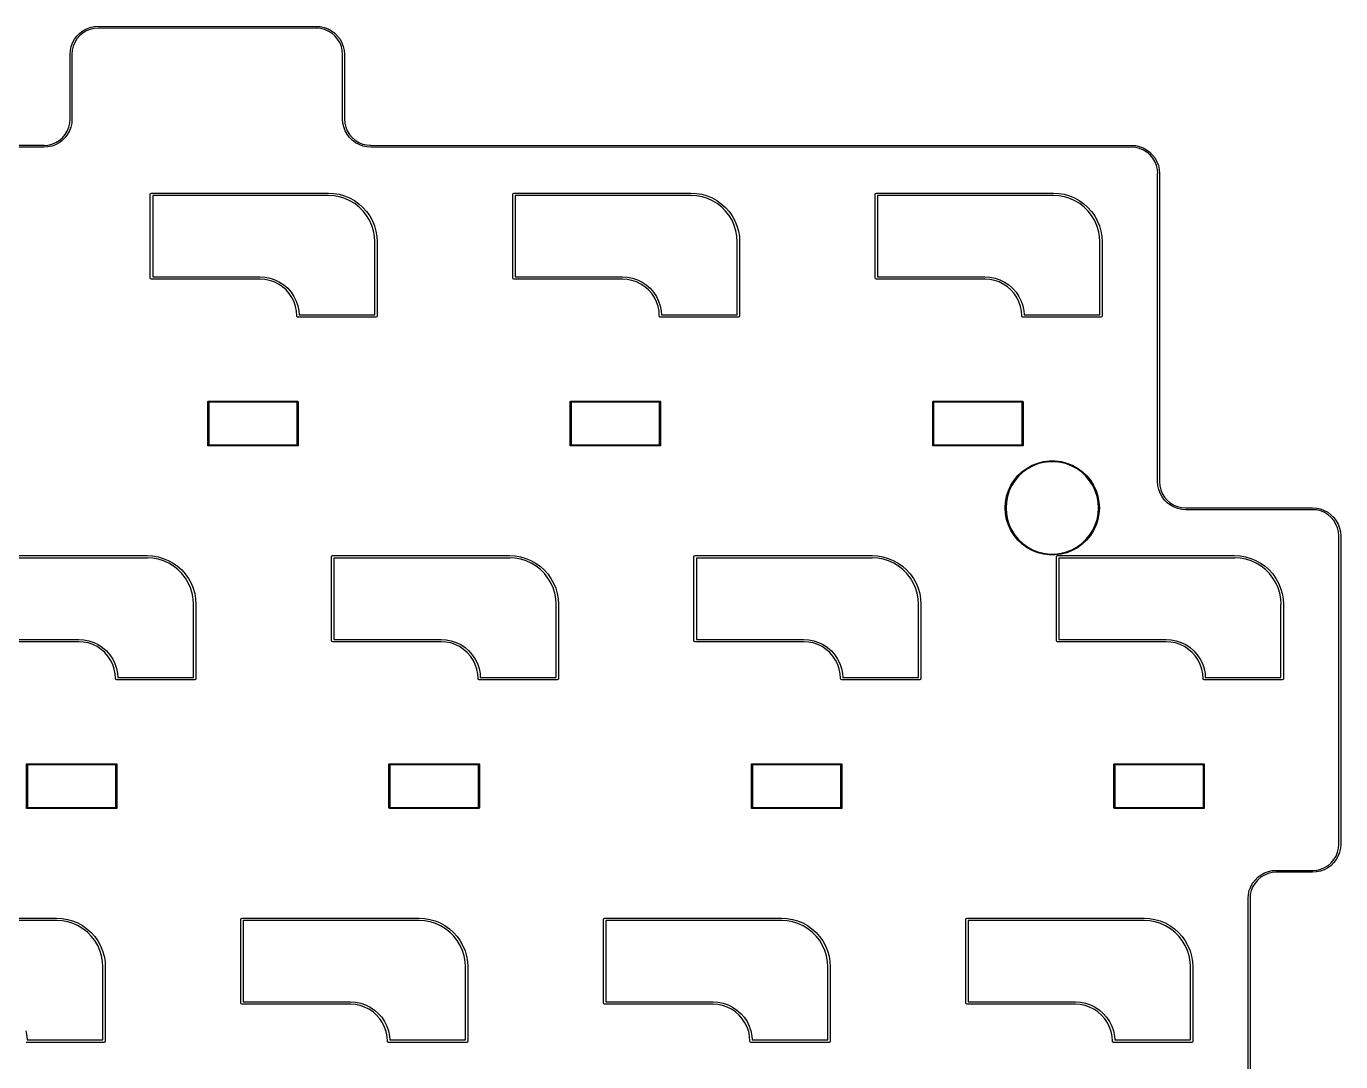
# Model space of a CAD drawing. Extents: x 19 to 403, y -177 to -75.
# Drawn here: x 334.2 to 403.3, y -129.9 to -75.5 of the extents above; entities that cross this region are included whole.
import ezdxf

# ---------------------------------------------------------------- set-up
doc = ezdxf.new("R2010")
doc.units = 0
doc.layers.add('BLACK', color=7, linetype='CONTINUOUS')

msp = doc.modelspace()

# ---------------------------------------------------------------- linework, layer by layer
at = {"layer": 'BLACK', "linetype": 'CONTINUOUS'}
for p, q in [((336.731, -76.1318), (336.858, -75.9629)), ((336.997, -75.9533), (336.856, -76.1184)), ((336.858, -75.9629), (337.007, -75.8137)), ((337.162, -75.8124), (336.997, -75.9533)), ((337.007, -75.8137), (337.176, -75.6873)), ((337.347, -75.699), (337.162, -75.8124)), ((337.176, -75.6873), (337.361, -75.5862)), ((337.548, -75.616), (337.347, -75.699)), ((337.361, -75.5862), (337.559, -75.5124)), ((337.759, -75.5653), (337.548, -75.616)), ((337.559, -75.5124), (337.765, -75.4676)), ((337.967, -75.549), (337.759, -75.5653)), ((337.765, -75.4676), (337.975, -75.4525)), ((337.975, -75.5526), (337.967, -75.549)), ((337.975, -75.4525), (337.975, -75.4526)), ((337.975, -75.4526), (337.975, -75.4526)), ((337.975, -75.4526), (337.975, -75.4526)), ((337.975, -75.4526), (349.44, -75.4561)), ((349.44, -75.5561), (337.975, -75.5526)), ((349.44, -75.4561), (349.44, -75.4561)), ((349.44, -75.4561), (349.65, -75.4712)), ((349.448, -75.5525), (349.44, -75.5561)), ((349.44, -75.5561), (349.44, -75.5561)), ((349.44, -75.5561), (349.44, -75.5561)), ((349.656, -75.5689), (349.448, -75.5525)), ((349.65, -75.4712), (349.856, -75.516)), ((349.867, -75.6195), (349.656, -75.5689)), ((349.856, -75.516), (350.054, -75.5898)), ((350.068, -75.7026), (349.867, -75.6195)), ((350.054, -75.5898), (350.239, -75.6909)), ((350.253, -75.816), (350.068, -75.7026)), ((350.239, -75.6909), (350.408, -75.8173)), ((350.418, -75.9569), (350.253, -75.816)), ((350.408, -75.8173), (350.557, -75.9665)), ((350.559, -76.122), (350.418, -75.9569)), ((350.557, -75.9665), (350.684, -76.1354)), ((336.512, -76.7209), (336.557, -76.5147)), ((336.557, -76.5147), (336.63, -76.317)), ((336.66, -76.5039), (336.609, -76.715)), ((336.63, -76.317), (336.731, -76.1318)), ((336.743, -76.3034), (336.66, -76.5039)), ((336.856, -76.1184), (336.743, -76.3034)), ((350.672, -76.307), (350.559, -76.122)), ((350.755, -76.5075), (350.672, -76.307)), ((350.684, -76.1354), (350.785, -76.3206)), ((350.806, -76.7185), (350.755, -76.5075)), ((350.785, -76.3206), (350.859, -76.5182)), ((350.859, -76.5182), (350.903, -76.7244)), ((336.497, -76.9313), (336.512, -76.7209)), ((336.497, -80.3308), (336.497, -76.9313)), ((336.497, -76.9313), (336.497, -76.9313)), ((336.497, -76.9313), (336.497, -76.9313)), ((336.609, -76.715), (336.593, -76.9227)), ((336.593, -76.9227), (336.597, -76.9313)), ((336.597, -76.9313), (336.597, -80.3308)), ((350.822, -76.9262), (350.806, -76.7185)), ((350.817, -80.327), (350.819, -76.9348)), ((350.819, -76.9348), (350.822, -76.9262)), ((350.903, -76.7244), (350.919, -76.9348)), ((350.919, -76.9349), (350.917, -80.3172)), ((350.919, -76.9348), (350.919, -76.9348)), ((350.919, -76.9348), (350.919, -76.9348)), ((350.919, -76.9348), (350.919, -76.9349)), ((336.351, -80.9574), (336.434, -80.7573)), ((336.434, -80.7573), (336.485, -80.5467)), ((336.538, -80.7466), (336.464, -80.9439)), ((336.485, -80.5467), (336.501, -80.3394)), ((336.501, -80.3394), (336.497, -80.3308)), ((336.582, -80.5409), (336.538, -80.7466)), ((336.597, -80.3308), (336.582, -80.5409)), ((336.597, -80.3308), (336.597, -80.3308)), ((336.597, -80.3308), (336.597, -80.3308)), ((350.821, -80.3362), (350.817, -80.327)), ((350.835, -80.5348), (350.821, -80.3362)), ((350.88, -80.7409), (350.835, -80.5348)), ((350.954, -80.9386), (350.88, -80.7409)), ((350.92, -80.3243), (350.916, -80.333)), ((350.916, -80.333), (350.933, -80.5407)), ((350.917, -80.3172), (350.92, -80.3243)), ((350.933, -80.5407), (350.983, -80.7517)), ((350.983, -80.7517), (351.067, -80.9522)), ((335.748, -81.5606), (335.933, -81.4474)), ((336.088, -81.4463), (335.92, -81.5725)), ((335.933, -81.4474), (336.098, -81.3068)), ((336.237, -81.2973), (336.088, -81.4463)), ((336.098, -81.3068), (336.238, -81.1421)), ((336.363, -81.1288), (336.237, -81.2973)), ((336.238, -81.1421), (336.351, -80.9574)), ((336.464, -80.9439), (336.363, -81.1288)), ((351.055, -81.1238), (350.954, -80.9386)), ((351.181, -81.2927), (351.055, -81.1238)), ((351.067, -80.9522), (351.18, -81.1372)), ((351.18, -81.1372), (351.321, -81.3022)), ((351.33, -81.4418), (351.181, -81.2927)), ((351.321, -81.3022), (351.486, -81.4432)), ((351.499, -81.5683), (351.33, -81.4418)), ((351.486, -81.4432), (351.671, -81.5566)), ((335.122, -81.8069), (211.139, -81.8087)), ((211.143, -81.7087), (335.122, -81.7069)), ((335.122, -81.7069), (335.122, -81.7069)), ((335.122, -81.7069), (335.13, -81.7104)), ((335.332, -81.7918), (335.122, -81.8068)), ((335.122, -81.8068), (335.122, -81.8069)), ((335.122, -81.8069), (335.122, -81.8069)), ((335.122, -81.8069), (335.122, -81.8069)), ((335.13, -81.7104), (335.338, -81.6941)), ((335.537, -81.747), (335.332, -81.7918)), ((335.338, -81.6941), (335.548, -81.6435)), ((335.735, -81.6734), (335.537, -81.747)), ((335.548, -81.6435), (335.748, -81.5606)), ((335.92, -81.5725), (335.735, -81.6734)), ((351.685, -81.6694), (351.499, -81.5683)), ((351.671, -81.5566), (351.871, -81.6396)), ((351.882, -81.7431), (351.685, -81.6694)), ((351.871, -81.6396), (352.082, -81.6903)), ((352.088, -81.788), (351.882, -81.7431)), ((352.082, -81.6903), (352.29, -81.7067)), ((352.299, -81.8031), (352.088, -81.788)), ((352.29, -81.7067), (352.299, -81.7031)), ((352.299, -81.7031), (392.276, -81.7096)), ((392.276, -81.8096), (352.299, -81.8031)), ((392.276, -81.7096), (392.486, -81.7246)), ((392.284, -81.806), (392.276, -81.8096)), ((392.276, -81.8096), (392.276, -81.8096)), ((392.492, -81.8224), (392.284, -81.806)), ((392.486, -81.7246), (392.692, -81.7695)), ((392.703, -81.873), (392.492, -81.8224)), ((392.692, -81.7695), (392.89, -81.8432)), ((392.904, -81.9561), (392.703, -81.873)), ((392.89, -81.8432), (393.075, -81.9444)), ((393.089, -82.0695), (392.904, -81.9561)), ((393.075, -81.9444), (393.244, -82.0708)), ((393.254, -82.2104), (393.089, -82.0695)), ((393.244, -82.0708), (393.393, -82.22)), ((393.395, -82.3754), (393.254, -82.2104)), ((393.393, -82.22), (393.52, -82.3889)), ((393.508, -82.5605), (393.395, -82.3754)), ((393.591, -82.761), (393.508, -82.5605)), ((393.52, -82.3889), (393.621, -82.574)), ((393.642, -82.972), (393.591, -82.761)), ((393.621, -82.574), (393.694, -82.7717)), ((393.694, -82.7717), (393.739, -82.9779)), ((393.658, -83.1797), (393.642, -82.972)), ((393.65, -99.3763), (393.654, -83.1883)), ((393.654, -83.1883), (393.658, -83.1797)), ((393.739, -82.9779), (393.754, -83.1883)), ((393.754, -83.1883), (393.75, -99.3764)), ((393.754, -83.1883), (393.754, -83.1883)), ((393.754, -83.1883), (393.754, -83.1883)), ((393.754, -83.1883), (393.754, -83.1883)), ((340.712, -84.2812), (340.73, -84.2363)), ((340.73, -84.2363), (340.775, -84.2177)), ((340.775, -84.2177), (350.075, -84.2177)), ((350.075, -84.2177), (350.362, -84.2339)), ((350.362, -84.2339), (350.645, -84.282)), ((359.761, -84.2812), (359.78, -84.2363)), ((359.78, -84.2363), (359.825, -84.2177)), ((359.825, -84.2177), (369.125, -84.2177)), ((369.125, -84.2177), (369.412, -84.2339)), ((369.412, -84.2339), (369.695, -84.282)), ((378.811, -84.2812), (378.83, -84.2363)), ((378.83, -84.2363), (378.875, -84.2177)), ((378.875, -84.2177), (388.175, -84.2177)), ((388.175, -84.2177), (388.462, -84.2339)), ((388.462, -84.2339), (388.745, -84.282)), ((340.712, -88.6812), (340.712, -84.2812)), ((350.075, -84.3447), (340.839, -84.3447)), ((340.839, -84.3447), (340.839, -88.6178)), ((350.084, -84.3409), (350.075, -84.3447)), ((350.369, -84.3581), (350.084, -84.3409)), ((350.659, -84.4112), (350.369, -84.3581)), ((350.645, -84.282), (350.922, -84.3616)), ((350.941, -84.4989), (350.659, -84.4112)), ((350.922, -84.3616), (351.187, -84.4716)), ((351.209, -84.6199), (350.941, -84.4989)), ((351.187, -84.4716), (351.439, -84.6107)), ((351.462, -84.7724), (351.209, -84.6199)), ((351.439, -84.6107), (351.673, -84.777)), ((351.694, -84.9542), (351.462, -84.7724)), ((351.673, -84.777), (351.888, -84.9686)), ((351.902, -85.1626), (351.694, -84.9542)), ((359.761, -88.6812), (359.761, -84.2812)), ((369.125, -84.3447), (359.888, -84.3447)), ((359.888, -84.3447), (359.888, -88.6178)), ((369.134, -84.3409), (369.125, -84.3447)), ((369.419, -84.3581), (369.134, -84.3409)), ((369.709, -84.4112), (369.419, -84.3581)), ((369.695, -84.282), (369.972, -84.3616)), ((369.991, -84.4989), (369.709, -84.4112)), ((369.972, -84.3616), (370.237, -84.4716)), ((370.259, -84.6199), (369.991, -84.4989)), ((370.237, -84.4716), (370.489, -84.6107)), ((370.512, -84.7724), (370.259, -84.6199)), ((370.489, -84.6107), (370.723, -84.777)), ((370.744, -84.9542), (370.512, -84.7724)), ((370.723, -84.777), (370.938, -84.9686)), ((370.952, -85.1626), (370.744, -84.9542)), ((378.811, -88.6812), (378.811, -84.2812)), ((388.175, -84.3447), (378.938, -84.3447)), ((378.938, -84.3447), (378.938, -88.6178)), ((388.184, -84.3409), (388.175, -84.3447)), ((388.469, -84.3581), (388.184, -84.3409)), ((388.759, -84.4112), (388.469, -84.3581)), ((388.745, -84.282), (389.022, -84.3616)), ((389.041, -84.4989), (388.759, -84.4112)), ((389.022, -84.3616), (389.287, -84.4716)), ((389.309, -84.6199), (389.041, -84.4989)), ((389.287, -84.4716), (389.539, -84.6107)), ((389.562, -84.7724), (389.309, -84.6199)), ((389.539, -84.6107), (389.773, -84.777)), ((389.794, -84.9542), (389.562, -84.7724)), ((389.773, -84.777), (389.988, -84.9686)), ((390.002, -85.1626), (389.794, -84.9542)), ((351.888, -84.9686), (352.079, -85.1829)), ((352.084, -85.3946), (351.902, -85.1626)), ((352.079, -85.1829), (352.246, -85.4174)), ((352.236, -85.6469), (352.084, -85.3946)), ((352.357, -85.9157), (352.236, -85.6469)), ((352.246, -85.4174), (352.385, -85.669)), ((370.938, -84.9686), (371.129, -85.1829)), ((371.134, -85.3946), (370.952, -85.1626)), ((371.129, -85.1829), (371.296, -85.4174)), ((371.286, -85.6469), (371.134, -85.3946)), ((371.407, -85.9157), (371.286, -85.6469)), ((371.296, -85.4174), (371.435, -85.669)), ((389.988, -84.9686), (390.179, -85.1829)), ((390.184, -85.3946), (390.002, -85.1626)), ((390.179, -85.1829), (390.346, -85.4174)), ((390.336, -85.6469), (390.184, -85.3946)), ((390.457, -85.9157), (390.336, -85.6469)), ((390.346, -85.4174), (390.485, -85.669)), ((352.445, -86.1971), (352.357, -85.9157)), ((352.385, -85.669), (352.495, -85.9346)), ((352.498, -86.487), (352.445, -86.1971)), ((352.495, -85.9346), (352.574, -86.2108)), ((352.574, -86.2108), (352.622, -86.4942)), ((371.495, -86.1971), (371.407, -85.9157)), ((371.435, -85.669), (371.545, -85.9346)), ((371.548, -86.487), (371.495, -86.1971)), ((371.545, -85.9346), (371.624, -86.2108)), ((371.624, -86.2108), (371.672, -86.4942)), ((390.545, -86.1971), (390.457, -85.9157)), ((390.485, -85.669), (390.595, -85.9346)), ((390.598, -86.487), (390.545, -86.1971)), ((390.595, -85.9346), (390.674, -86.2108)), ((390.674, -86.2108), (390.722, -86.4942)), ((352.515, -86.772), (352.498, -86.487)), ((352.512, -86.7811), (352.515, -86.772)), ((352.512, -86.7812), (352.512, -86.7811)), ((352.512, -90.6178), (352.512, -86.7812)), ((352.622, -86.4942), (352.638, -86.7811)), ((352.638, -86.7811), (352.638, -86.7812)), ((352.638, -86.7812), (352.638, -90.6812)), ((371.565, -86.772), (371.548, -86.487)), ((371.561, -86.7812), (371.562, -86.7811)), ((371.561, -90.6178), (371.561, -86.7812)), ((371.562, -86.7811), (371.565, -86.772)), ((371.672, -86.4942), (371.688, -86.7811)), ((371.688, -86.7811), (371.688, -86.7812)), ((371.688, -86.7812), (371.688, -90.6812)), ((390.615, -86.772), (390.598, -86.487)), ((390.611, -86.7812), (390.612, -86.7811)), ((390.611, -90.6178), (390.611, -86.7812)), ((390.612, -86.7811), (390.615, -86.772)), ((390.722, -86.4942), (390.738, -86.7811)), ((390.738, -86.7811), (390.738, -86.7812)), ((390.738, -86.7812), (390.738, -90.6812)), ((340.73, -88.7262), (340.712, -88.6812)), ((340.775, -88.7447), (340.73, -88.7262)), ((346.475, -88.7447), (340.775, -88.7447)), ((340.839, -88.6178), (346.475, -88.6178)), ((346.475, -88.6178), (346.744, -88.6354)), ((346.484, -88.7412), (346.475, -88.7447)), ((346.728, -88.7572), (346.484, -88.7412)), ((346.977, -88.8067), (346.728, -88.7572)), ((346.744, -88.6354), (347.009, -88.6881)), ((347.218, -88.8883), (346.977, -88.8067)), ((347.009, -88.6881), (347.265, -88.7748)), ((347.445, -89.0006), (347.218, -88.8883)), ((347.265, -88.7748), (347.507, -88.8942)), ((347.656, -89.1416), (347.445, -89.0006)), ((347.507, -88.8942), (347.731, -89.0442)), ((347.731, -89.0442), (347.934, -89.2221)), ((359.78, -88.7262), (359.761, -88.6812)), ((359.825, -88.7447), (359.78, -88.7262)), ((365.525, -88.7447), (359.825, -88.7447)), ((359.888, -88.6178), (365.525, -88.6178)), ((365.525, -88.6178), (365.794, -88.6354)), ((365.534, -88.7412), (365.525, -88.7447)), ((365.778, -88.7572), (365.534, -88.7412)), ((366.027, -88.8067), (365.778, -88.7572)), ((365.794, -88.6354), (366.059, -88.6881)), ((366.268, -88.8883), (366.027, -88.8067)), ((366.059, -88.6881), (366.315, -88.7748)), ((366.495, -89.0006), (366.268, -88.8883)), ((366.315, -88.7748), (366.557, -88.8942)), ((366.706, -89.1416), (366.495, -89.0006)), ((366.557, -88.8942), (366.781, -89.0442)), ((366.781, -89.0442), (366.984, -89.2221)), ((378.83, -88.7262), (378.811, -88.6812)), ((378.875, -88.7447), (378.83, -88.7262)), ((384.575, -88.7447), (378.875, -88.7447)), ((378.938, -88.6178), (384.575, -88.6178)), ((384.575, -88.6178), (384.844, -88.6354)), ((384.584, -88.7412), (384.575, -88.7447)), ((384.828, -88.7572), (384.584, -88.7412)), ((385.077, -88.8067), (384.828, -88.7572)), ((384.844, -88.6354), (385.109, -88.6881)), ((385.318, -88.8883), (385.077, -88.8067)), ((385.109, -88.6881), (385.365, -88.7748)), ((385.545, -89.0006), (385.318, -88.8883)), ((385.365, -88.7748), (385.607, -88.8942)), ((385.756, -89.1416), (385.545, -89.0006)), ((385.607, -88.8942), (385.831, -89.0442)), ((385.831, -89.0442), (386.034, -89.2221)), ((347.847, -89.309), (347.656, -89.1416)), ((348.015, -89.4999), (347.847, -89.309)), ((347.934, -89.2221), (348.112, -89.4251)), ((348.156, -89.7109), (348.015, -89.4999)), ((348.112, -89.4251), (348.262, -89.6495)), ((348.268, -89.9386), (348.156, -89.7109)), ((348.262, -89.6495), (348.381, -89.8916)), ((366.897, -89.309), (366.706, -89.1416)), ((367.065, -89.4999), (366.897, -89.309)), ((366.984, -89.2221), (367.162, -89.4251)), ((367.206, -89.7109), (367.065, -89.4999)), ((367.162, -89.4251), (367.312, -89.6495)), ((367.318, -89.9386), (367.206, -89.7109)), ((367.312, -89.6495), (367.431, -89.8916)), ((385.947, -89.309), (385.756, -89.1416)), ((386.115, -89.4999), (385.947, -89.309)), ((386.034, -89.2221), (386.212, -89.4251)), ((386.256, -89.7109), (386.115, -89.4999)), ((386.212, -89.4251), (386.362, -89.6495)), ((386.368, -89.9386), (386.256, -89.7109)), ((386.362, -89.6495), (386.481, -89.8916)), ((348.349, -90.179), (348.268, -89.9386)), ((348.399, -90.4279), (348.349, -90.179)), ((348.381, -89.8916), (348.468, -90.1472)), ((348.415, -90.6727), (348.399, -90.4279)), ((348.468, -90.1472), (348.521, -90.4119)), ((348.521, -90.4119), (348.534, -90.6178)), ((367.399, -90.179), (367.318, -89.9386)), ((367.449, -90.4279), (367.399, -90.179)), ((367.431, -89.8916), (367.518, -90.1472)), ((367.465, -90.6727), (367.449, -90.4279)), ((367.518, -90.1472), (367.571, -90.4119)), ((367.571, -90.4119), (367.584, -90.6178)), ((386.449, -90.179), (386.368, -89.9386)), ((386.499, -90.4279), (386.449, -90.179)), ((386.481, -89.8916), (386.568, -90.1472)), ((386.515, -90.6727), (386.499, -90.4279)), ((386.568, -90.1472), (386.621, -90.4119)), ((386.621, -90.4119), (386.634, -90.6178)), ((348.411, -90.6812), (348.415, -90.6727)), ((348.422, -90.7076), (348.411, -90.6812)), ((348.411, -90.6812), (348.411, -90.6812)), ((348.43, -90.7261), (348.422, -90.7076)), ((348.43, -90.7262), (348.43, -90.7261)), ((348.43, -90.7261), (348.43, -90.7261)), ((348.449, -90.7339), (348.43, -90.7262)), ((348.475, -90.7447), (348.449, -90.7339)), ((352.575, -90.7447), (348.475, -90.7447)), ((348.534, -90.6178), (352.512, -90.6178)), ((352.62, -90.7262), (352.575, -90.7447)), ((352.638, -90.6812), (352.62, -90.7262)), ((367.462, -90.6812), (367.465, -90.6727)), ((367.472, -90.7076), (367.462, -90.6812)), ((367.462, -90.6812), (367.462, -90.6812)), ((367.48, -90.7261), (367.472, -90.7076)), ((367.48, -90.7262), (367.48, -90.7261)), ((367.48, -90.7261), (367.48, -90.7261)), ((367.499, -90.7339), (367.48, -90.7262)), ((367.525, -90.7447), (367.499, -90.7339)), ((371.625, -90.7447), (367.525, -90.7447)), ((367.584, -90.6178), (371.561, -90.6178)), ((371.67, -90.7262), (371.625, -90.7447)), ((371.688, -90.6812), (371.67, -90.7262)), ((386.511, -90.6812), (386.515, -90.6727)), ((386.522, -90.7076), (386.511, -90.6812)), ((386.511, -90.6812), (386.511, -90.6812)), ((386.53, -90.7261), (386.522, -90.7076)), ((386.53, -90.7262), (386.53, -90.7261)), ((386.53, -90.7261), (386.53, -90.7261)), ((386.549, -90.7339), (386.53, -90.7262)), ((386.575, -90.7447), (386.549, -90.7339)), ((390.675, -90.7447), (386.575, -90.7447)), ((386.634, -90.6178), (390.611, -90.6178)), ((390.72, -90.7262), (390.675, -90.7447)), ((390.738, -90.6812), (390.72, -90.7262)), ((343.732, -95.1795), (343.739, -95.1618)), ((343.732, -97.4795), (343.732, -95.1795)), ((343.739, -95.1618), (343.757, -95.1545)), ((343.757, -95.1545), (348.457, -95.1545)), ((343.782, -95.2045), (343.782, -97.4545)), ((348.432, -95.2045), (343.782, -95.2045)), ((348.432, -97.4545), (348.432, -95.2045)), ((348.457, -95.1545), (348.474, -95.1618)), ((348.474, -95.1618), (348.482, -95.1795)), ((348.482, -95.1795), (348.482, -97.4795)), ((362.782, -95.1795), (362.789, -95.1618)), ((362.782, -97.4795), (362.782, -95.1795)), ((362.789, -95.1618), (362.807, -95.1545)), ((362.807, -95.1545), (367.507, -95.1545)), ((362.832, -95.2045), (362.832, -97.4545)), ((367.482, -95.2045), (362.832, -95.2045)), ((367.482, -97.4545), (367.482, -95.2045)), ((367.507, -95.1545), (367.524, -95.1618)), ((367.524, -95.1618), (367.532, -95.1795)), ((367.532, -95.1795), (367.532, -97.4795)), ((381.832, -95.1795), (381.839, -95.1618)), ((381.832, -97.4795), (381.832, -95.1795)), ((381.839, -95.1618), (381.857, -95.1545)), ((381.857, -95.1545), (386.557, -95.1545)), ((381.882, -95.2045), (381.882, -97.4545)), ((386.532, -95.2045), (381.882, -95.2045)), ((386.532, -97.4545), (386.532, -95.2045)), ((386.557, -95.1545), (386.574, -95.1618)), ((386.574, -95.1618), (386.582, -95.1795)), ((386.582, -95.1795), (386.582, -97.4795)), ((343.739, -97.4972), (343.732, -97.4795)), ((343.757, -97.5045), (343.739, -97.4972)), ((348.457, -97.5045), (343.757, -97.5045)), ((343.782, -97.4545), (348.432, -97.4545)), ((348.474, -97.4972), (348.457, -97.5045)), ((348.482, -97.4795), (348.474, -97.4972)), ((362.789, -97.4972), (362.782, -97.4795)), ((362.807, -97.5045), (362.789, -97.4972)), ((367.507, -97.5045), (362.807, -97.5045)), ((362.832, -97.4545), (367.482, -97.4545)), ((367.524, -97.4972), (367.507, -97.5045)), ((367.532, -97.4795), (367.524, -97.4972)), ((381.839, -97.4972), (381.832, -97.4795)), ((381.857, -97.5045), (381.839, -97.4972)), ((386.557, -97.5045), (381.857, -97.5045)), ((381.882, -97.4545), (386.532, -97.4545)), ((386.574, -97.4972), (386.557, -97.5045)), ((386.582, -97.4795), (386.574, -97.4972)), ((386.538, -98.8528), (386.79, -98.6701)), ((386.814, -98.7083), (386.567, -98.8876)), ((386.79, -98.6701), (387.062, -98.5204)), ((387.081, -98.5613), (386.814, -98.7083)), ((387.062, -98.5204), (387.351, -98.406)), ((387.365, -98.4489), (387.081, -98.5613)), ((387.351, -98.406), (387.652, -98.3287)), ((387.661, -98.3731), (387.365, -98.4489)), ((387.652, -98.3287), (387.961, -98.2897)), ((387.963, -98.3348), (387.661, -98.3731)), ((387.961, -98.2897), (388.271, -98.2897)), ((388.269, -98.3348), (387.963, -98.3348)), ((388.571, -98.3731), (388.269, -98.3348)), ((388.271, -98.2897), (388.58, -98.3287)), ((388.867, -98.4489), (388.571, -98.3731)), ((388.58, -98.3287), (388.881, -98.406)), ((389.151, -98.5613), (388.867, -98.4489)), ((388.881, -98.406), (389.17, -98.5204)), ((389.418, -98.7083), (389.151, -98.5613)), ((389.17, -98.5204), (389.442, -98.6701)), ((389.665, -98.8876), (389.418, -98.7083)), ((389.442, -98.6701), (389.694, -98.8528)), ((385.947, -99.5675), (386.114, -99.3051)), ((386.15, -99.3316), (385.987, -99.5893)), ((386.114, -99.3051), (386.312, -99.0656)), ((386.345, -99.0965), (386.15, -99.3316)), ((386.312, -99.0656), (386.538, -98.8528)), ((386.567, -98.8876), (386.345, -99.0965)), ((389.887, -99.0965), (389.665, -98.8876)), ((389.694, -98.8528), (389.92, -99.0656)), ((390.082, -99.3316), (389.887, -99.0965)), ((389.92, -99.0656), (390.118, -99.3051)), ((390.245, -99.5893), (390.082, -99.3316)), ((390.118, -99.3051), (390.285, -99.5675)), ((393.65, -99.3764), (393.65, -99.3763)), ((393.665, -99.5868), (393.65, -99.3764)), ((393.65, -99.3764), (393.65, -99.3764)), ((393.65, -99.3764), (393.65, -99.3764)), ((393.75, -99.3764), (393.747, -99.385)), ((393.747, -99.385), (393.763, -99.5927)), ((385.66, -100.45), (385.719, -100.144)), ((385.763, -100.156), (385.705, -100.455)), ((385.719, -100.144), (385.815, -99.8487)), ((385.857, -99.8654), (385.763, -100.156)), ((385.815, -99.8487), (385.947, -99.5675)), ((385.987, -99.5893), (385.857, -99.8654)), ((390.375, -99.8654), (390.245, -99.5893)), ((390.285, -99.5675), (390.417, -99.8487)), ((390.469, -100.156), (390.375, -99.8654)), ((390.417, -99.8487), (390.513, -100.144)), ((390.527, -100.455), (390.469, -100.156)), ((390.513, -100.144), (390.571, -100.45)), ((393.71, -99.793), (393.665, -99.5868)), ((393.784, -99.9906), (393.71, -99.793)), ((393.763, -99.5927), (393.814, -99.8037)), ((393.885, -100.176), (393.784, -99.9906)), ((393.814, -99.8037), (393.897, -100.004)), ((393.897, -100.004), (394.01, -100.189)), ((385.641, -100.76), (385.66, -100.45)), ((385.66, -101.07), (385.641, -100.76)), ((385.705, -100.455), (385.686, -100.76)), ((385.686, -100.76), (385.705, -101.064)), ((390.546, -100.76), (390.527, -100.455)), ((390.527, -101.064), (390.546, -100.76)), ((390.571, -100.45), (390.591, -100.76)), ((390.591, -100.76), (390.571, -101.07)), ((394.012, -100.345), (393.885, -100.176)), ((394.01, -100.189), (394.151, -100.354)), ((394.161, -100.494), (394.012, -100.345)), ((394.151, -100.354), (394.316, -100.495)), ((394.33, -100.62), (394.161, -100.494)), ((394.316, -100.495), (394.501, -100.609)), ((394.515, -100.721), (394.33, -100.62)), ((394.501, -100.609), (394.702, -100.692)), ((394.712, -100.795), (394.515, -100.721)), ((394.702, -100.692), (394.913, -100.742)), ((394.919, -100.84), (394.712, -100.795)), ((394.913, -100.742), (395.12, -100.759)), ((395.129, -100.855), (394.919, -100.84)), ((395.12, -100.759), (395.129, -100.755)), ((395.129, -100.755), (395.129, -100.755)), ((395.129, -100.755), (395.129, -100.755)), ((395.129, -100.755), (401.796, -100.757)), ((401.796, -100.857), (395.129, -100.855)), ((395.129, -100.855), (395.129, -100.855)), ((401.796, -100.757), (401.796, -100.757)), ((401.796, -100.757), (402.006, -100.772)), ((401.804, -100.853), (401.796, -100.857)), ((402.012, -100.869), (401.804, -100.853)), ((402.006, -100.772), (402.212, -100.817)), ((402.212, -100.817), (402.41, -100.89)), ((385.719, -101.375), (385.66, -101.07)), ((385.705, -101.064), (385.763, -101.364)), ((385.815, -101.671), (385.719, -101.375)), ((385.763, -101.364), (385.857, -101.654)), ((390.375, -101.654), (390.469, -101.364)), ((390.513, -101.375), (390.417, -101.671)), ((390.469, -101.364), (390.527, -101.064)), ((390.571, -101.07), (390.513, -101.375)), ((401.796, -100.857), (401.796, -100.857)), ((401.796, -100.857), (401.796, -100.857)), ((402.223, -100.92), (402.012, -100.869)), ((402.424, -101.003), (402.223, -100.92)), ((402.41, -100.89), (402.595, -100.991)), ((402.609, -101.117), (402.424, -101.003)), ((402.595, -100.991), (402.764, -101.118)), ((402.774, -101.257), (402.609, -101.117)), ((402.764, -101.118), (402.913, -101.267)), ((402.915, -101.423), (402.774, -101.257)), ((402.913, -101.267), (403.04, -101.436)), ((403.028, -101.608), (402.915, -101.423)), ((403.04, -101.436), (403.141, -101.621)), ((385.947, -101.952), (385.815, -101.671)), ((385.857, -101.654), (385.987, -101.93)), ((386.114, -102.215), (385.947, -101.952)), ((385.987, -101.93), (386.15, -102.188)), ((386.312, -102.454), (386.114, -102.215)), ((386.15, -102.188), (386.345, -102.423)), ((389.887, -102.423), (390.082, -102.188)), ((390.118, -102.215), (389.92, -102.454)), ((390.082, -102.188), (390.245, -101.93)), ((390.285, -101.952), (390.118, -102.215)), ((390.245, -101.93), (390.375, -101.654)), ((390.417, -101.671), (390.285, -101.952)), ((403.111, -101.808), (403.028, -101.608)), ((403.162, -102.019), (403.111, -101.808)), ((403.141, -101.621), (403.215, -101.819)), ((403.178, -102.227), (403.162, -102.019)), ((403.175, -102.235), (403.178, -102.227)), ((403.176, -118.427), (403.175, -102.235)), ((403.175, -102.235), (403.175, -102.235)), ((403.175, -102.235), (403.175, -102.235)), ((403.215, -101.819), (403.26, -102.025)), ((403.26, -102.025), (403.275, -102.235)), ((403.275, -102.235), (403.275, -102.235)), ((403.275, -102.235), (403.276, -118.427)), ((386.538, -102.667), (386.312, -102.454)), ((386.345, -102.423), (386.567, -102.632)), ((386.79, -102.85), (386.538, -102.667)), ((386.567, -102.632), (386.814, -102.811)), ((387.062, -102.999), (386.79, -102.85)), ((386.814, -102.811), (387.081, -102.958)), ((389.151, -102.958), (389.418, -102.811)), ((389.442, -102.85), (389.17, -102.999)), ((389.418, -102.811), (389.665, -102.632)), ((389.694, -102.667), (389.442, -102.85)), ((389.665, -102.632), (389.887, -102.423)), ((389.92, -102.454), (389.694, -102.667)), ((331.25, -103.268), (340.55, -103.268)), ((340.55, -103.395), (331.313, -103.395)), ((340.55, -103.268), (340.837, -103.284)), ((340.559, -103.391), (340.55, -103.395)), ((340.844, -103.408), (340.559, -103.391)), ((340.837, -103.284), (341.12, -103.332)), ((341.134, -103.461), (340.844, -103.408)), ((341.12, -103.332), (341.397, -103.412)), ((341.416, -103.549), (341.134, -103.461)), ((341.397, -103.412), (341.662, -103.522)), ((341.684, -103.67), (341.416, -103.549)), ((341.662, -103.522), (341.914, -103.661)), ((350.236, -103.331), (350.255, -103.286)), ((350.236, -107.731), (350.236, -103.331)), ((350.255, -103.286), (350.3, -103.268)), ((350.3, -103.268), (359.6, -103.268)), ((359.6, -103.395), (350.363, -103.395)), ((350.363, -103.395), (350.363, -107.668)), ((359.6, -103.268), (359.887, -103.284)), ((359.609, -103.391), (359.6, -103.395)), ((359.894, -103.408), (359.609, -103.391)), ((359.887, -103.284), (360.17, -103.332)), ((360.184, -103.461), (359.894, -103.408)), ((360.17, -103.332), (360.447, -103.412)), ((360.466, -103.549), (360.184, -103.461)), ((360.447, -103.412), (360.712, -103.522)), ((360.734, -103.67), (360.466, -103.549)), ((360.712, -103.522), (360.964, -103.661)), ((369.286, -103.331), (369.305, -103.286)), ((369.286, -107.731), (369.286, -103.331)), ((369.305, -103.286), (369.35, -103.268)), ((369.35, -103.268), (378.65, -103.268)), ((378.65, -103.395), (369.413, -103.395)), ((369.413, -103.395), (369.413, -107.668)), ((378.65, -103.268), (378.937, -103.284)), ((378.659, -103.391), (378.65, -103.395)), ((378.944, -103.408), (378.659, -103.391)), ((378.937, -103.284), (379.22, -103.332)), ((379.234, -103.461), (378.944, -103.408)), ((379.22, -103.332), (379.497, -103.412)), ((379.516, -103.549), (379.234, -103.461)), ((379.497, -103.412), (379.762, -103.522)), ((379.784, -103.67), (379.516, -103.549)), ((379.762, -103.522), (380.014, -103.661)), ((387.351, -103.114), (387.062, -102.999)), ((387.081, -102.958), (387.365, -103.071)), ((387.652, -103.191), (387.351, -103.114)), ((387.365, -103.071), (387.661, -103.147)), ((387.961, -103.23), (387.652, -103.191)), ((387.661, -103.147), (387.963, -103.185)), ((388.271, -103.23), (387.961, -103.23)), ((387.963, -103.185), (388.269, -103.185)), ((388.269, -103.185), (388.571, -103.147)), ((388.58, -103.191), (388.271, -103.23)), ((388.337, -103.331), (388.355, -103.286)), ((388.337, -107.731), (388.337, -103.331)), ((388.355, -103.286), (388.4, -103.268)), ((388.4, -103.268), (397.7, -103.268)), ((397.7, -103.395), (388.464, -103.395)), ((388.464, -103.395), (388.464, -107.668)), ((388.571, -103.147), (388.867, -103.071)), ((388.881, -103.114), (388.58, -103.191)), ((388.867, -103.071), (389.151, -102.958)), ((389.17, -102.999), (388.881, -103.114)), ((397.7, -103.268), (397.987, -103.284)), ((397.709, -103.391), (397.7, -103.395)), ((397.994, -103.408), (397.709, -103.391)), ((397.987, -103.284), (398.27, -103.332)), ((398.284, -103.461), (397.994, -103.408)), ((398.27, -103.332), (398.547, -103.412)), ((398.566, -103.549), (398.284, -103.461)), ((398.547, -103.412), (398.812, -103.522)), ((398.834, -103.67), (398.566, -103.549)), ((398.812, -103.522), (399.064, -103.661)), ((341.937, -103.822), (341.684, -103.67)), ((341.914, -103.661), (342.148, -103.827)), ((342.169, -104.004), (341.937, -103.822)), ((342.148, -103.827), (342.363, -104.019)), ((342.377, -104.213), (342.169, -104.004)), ((342.363, -104.019), (342.554, -104.233)), ((342.559, -104.445), (342.377, -104.213)), ((342.554, -104.233), (342.721, -104.467)), ((360.987, -103.822), (360.734, -103.67)), ((360.964, -103.661), (361.198, -103.827)), ((361.219, -104.004), (360.987, -103.822)), ((361.198, -103.827), (361.413, -104.019)), ((361.427, -104.213), (361.219, -104.004)), ((361.413, -104.019), (361.604, -104.233)), ((361.609, -104.445), (361.427, -104.213)), ((361.604, -104.233), (361.771, -104.467)), ((380.037, -103.822), (379.784, -103.67)), ((380.014, -103.661), (380.248, -103.827)), ((380.269, -104.004), (380.037, -103.822)), ((380.248, -103.827), (380.463, -104.019)), ((380.477, -104.213), (380.269, -104.004)), ((380.463, -104.019), (380.654, -104.233)), ((380.659, -104.445), (380.477, -104.213)), ((380.654, -104.233), (380.821, -104.467)), ((399.087, -103.822), (398.834, -103.67)), ((399.064, -103.661), (399.298, -103.827)), ((399.319, -104.004), (399.087, -103.822)), ((399.298, -103.827), (399.513, -104.019)), ((399.527, -104.213), (399.319, -104.004)), ((399.513, -104.019), (399.704, -104.233)), ((399.709, -104.445), (399.527, -104.213)), ((399.704, -104.233), (399.871, -104.467)), ((342.711, -104.697), (342.559, -104.445)), ((342.832, -104.966), (342.711, -104.697)), ((342.721, -104.467), (342.86, -104.719)), ((342.92, -105.247), (342.832, -104.966)), ((342.86, -104.719), (342.97, -104.985)), ((342.97, -104.985), (343.049, -105.261)), ((361.761, -104.697), (361.609, -104.445)), ((361.882, -104.966), (361.761, -104.697)), ((361.771, -104.467), (361.91, -104.719)), ((361.97, -105.247), (361.882, -104.966)), ((361.91, -104.719), (362.02, -104.985)), ((362.02, -104.985), (362.099, -105.261)), ((380.811, -104.697), (380.659, -104.445)), ((380.932, -104.966), (380.811, -104.697)), ((380.821, -104.467), (380.96, -104.719)), ((381.02, -105.247), (380.932, -104.966)), ((380.96, -104.719), (381.07, -104.985)), ((381.07, -104.985), (381.149, -105.261)), ((399.861, -104.697), (399.709, -104.445)), ((399.982, -104.966), (399.861, -104.697)), ((399.871, -104.467), (400.01, -104.719)), ((400.07, -105.247), (399.982, -104.966)), ((400.01, -104.719), (400.12, -104.985)), ((400.12, -104.985), (400.199, -105.261)), ((342.973, -105.537), (342.92, -105.247)), ((342.99, -105.822), (342.973, -105.537)), ((343.049, -105.261), (343.097, -105.544)), ((343.097, -105.544), (343.113, -105.831)), ((362.023, -105.537), (361.97, -105.247)), ((362.04, -105.822), (362.023, -105.537)), ((362.099, -105.261), (362.147, -105.544)), ((362.147, -105.544), (362.163, -105.831)), ((381.073, -105.537), (381.02, -105.247)), ((381.09, -105.822), (381.073, -105.537)), ((381.149, -105.261), (381.197, -105.544)), ((381.197, -105.544), (381.213, -105.831)), ((400.123, -105.537), (400.07, -105.247)), ((400.14, -105.822), (400.123, -105.537)), ((400.199, -105.261), (400.247, -105.544)), ((400.247, -105.544), (400.263, -105.831)), ((342.986, -109.668), (342.986, -105.831)), ((342.986, -105.831), (342.987, -105.831)), ((342.987, -105.831), (342.99, -105.822)), ((343.113, -105.831), (343.113, -105.831)), ((343.113, -105.831), (343.113, -109.731)), ((362.036, -109.668), (362.036, -105.831)), ((362.036, -105.831), (362.037, -105.831)), ((362.037, -105.831), (362.04, -105.822)), ((362.163, -105.831), (362.163, -105.831)), ((362.163, -105.831), (362.163, -109.731)), ((381.087, -105.831), (381.09, -105.822)), ((381.087, -109.668), (381.087, -105.831)), ((381.087, -105.831), (381.087, -105.831)), ((381.213, -105.831), (381.214, -105.831)), ((381.214, -105.831), (381.214, -109.731)), ((400.136, -109.668), (400.136, -105.831)), ((400.136, -105.831), (400.137, -105.831)), ((400.137, -105.831), (400.14, -105.822)), ((400.263, -105.831), (400.263, -105.831)), ((400.263, -105.831), (400.263, -109.731)), ((331.313, -107.668), (336.95, -107.668)), ((336.95, -107.668), (337.219, -107.685)), ((337.219, -107.685), (337.484, -107.738)), ((337.484, -107.738), (337.74, -107.825)), ((350.255, -107.776), (350.236, -107.731)), ((350.363, -107.668), (356, -107.668)), ((356, -107.668), (356.269, -107.685)), ((356.269, -107.685), (356.534, -107.738)), ((356.534, -107.738), (356.79, -107.825)), ((369.305, -107.776), (369.286, -107.731)), ((369.413, -107.668), (375.05, -107.668)), ((375.05, -107.668), (375.319, -107.685)), ((375.319, -107.685), (375.584, -107.738)), ((375.584, -107.738), (375.84, -107.825)), ((388.355, -107.776), (388.337, -107.731)), ((388.464, -107.668), (394.1, -107.668)), ((394.1, -107.668), (394.369, -107.685)), ((394.369, -107.685), (394.634, -107.738)), ((394.634, -107.738), (394.89, -107.825)), ((336.95, -107.795), (331.25, -107.795)), ((336.959, -107.791), (336.95, -107.795)), ((337.203, -107.807), (336.959, -107.791)), ((337.452, -107.857), (337.203, -107.807)), ((337.693, -107.938), (337.452, -107.857)), ((337.92, -108.051), (337.693, -107.938)), ((337.74, -107.825), (337.982, -107.944)), ((338.131, -108.192), (337.92, -108.051)), ((337.982, -107.944), (338.206, -108.094)), ((338.322, -108.359), (338.131, -108.192)), ((338.206, -108.094), (338.409, -108.272)), ((338.49, -108.55), (338.322, -108.359)), ((338.409, -108.272), (338.587, -108.475)), ((350.3, -107.795), (350.255, -107.776)), ((356, -107.795), (350.3, -107.795)), ((356.009, -107.791), (356, -107.795)), ((356.253, -107.807), (356.009, -107.791)), ((356.502, -107.857), (356.253, -107.807)), ((356.743, -107.938), (356.502, -107.857)), ((356.97, -108.051), (356.743, -107.938)), ((356.79, -107.825), (357.032, -107.944)), ((357.181, -108.192), (356.97, -108.051)), ((357.032, -107.944), (357.256, -108.094)), ((357.372, -108.359), (357.181, -108.192)), ((357.256, -108.094), (357.459, -108.272)), ((357.54, -108.55), (357.372, -108.359)), ((357.459, -108.272), (357.637, -108.475)), ((369.35, -107.795), (369.305, -107.776)), ((375.05, -107.795), (369.35, -107.795)), ((375.059, -107.791), (375.05, -107.795)), ((375.303, -107.807), (375.059, -107.791)), ((375.552, -107.857), (375.303, -107.807)), ((375.793, -107.938), (375.552, -107.857)), ((376.02, -108.051), (375.793, -107.938)), ((375.84, -107.825), (376.082, -107.944)), ((376.231, -108.192), (376.02, -108.051)), ((376.082, -107.944), (376.306, -108.094)), ((376.422, -108.359), (376.231, -108.192)), ((376.306, -108.094), (376.509, -108.272)), ((376.59, -108.55), (376.422, -108.359)), ((376.509, -108.272), (376.687, -108.475)), ((388.4, -107.795), (388.355, -107.776)), ((394.1, -107.795), (388.4, -107.795)), ((394.109, -107.791), (394.1, -107.795)), ((394.353, -107.807), (394.109, -107.791)), ((394.602, -107.857), (394.353, -107.807)), ((394.843, -107.938), (394.602, -107.857)), ((395.07, -108.051), (394.843, -107.938)), ((394.89, -107.825), (395.132, -107.944)), ((395.281, -108.192), (395.07, -108.051)), ((395.132, -107.944), (395.356, -108.094)), ((395.472, -108.359), (395.281, -108.192)), ((395.356, -108.094), (395.559, -108.272)), ((395.64, -108.55), (395.472, -108.359)), ((395.559, -108.272), (395.737, -108.475)), ((338.631, -108.761), (338.49, -108.55)), ((338.587, -108.475), (338.737, -108.7)), ((338.743, -108.989), (338.631, -108.761)), ((338.737, -108.7), (338.856, -108.942)), ((338.824, -109.229), (338.743, -108.989)), ((338.856, -108.942), (338.943, -109.197)), ((357.681, -108.761), (357.54, -108.55)), ((357.637, -108.475), (357.787, -108.7)), ((357.793, -108.989), (357.681, -108.761)), ((357.787, -108.7), (357.906, -108.942)), ((357.874, -109.229), (357.793, -108.989)), ((357.906, -108.942), (357.993, -109.197)), ((376.731, -108.761), (376.59, -108.55)), ((376.687, -108.475), (376.837, -108.7)), ((376.843, -108.989), (376.731, -108.761)), ((376.837, -108.7), (376.956, -108.942)), ((376.924, -109.229), (376.843, -108.989)), ((376.956, -108.942), (377.043, -109.197)), ((395.781, -108.761), (395.64, -108.55)), ((395.737, -108.475), (395.887, -108.7)), ((395.893, -108.989), (395.781, -108.761)), ((395.887, -108.7), (396.006, -108.942)), ((395.974, -109.229), (395.893, -108.989)), ((396.006, -108.942), (396.093, -109.197)), ((338.874, -109.478), (338.824, -109.229)), ((338.89, -109.723), (338.874, -109.478)), ((338.887, -109.731), (338.89, -109.723)), ((338.897, -109.758), (338.887, -109.731)), ((338.887, -109.731), (338.887, -109.731)), ((338.905, -109.776), (338.897, -109.758)), ((338.924, -109.784), (338.905, -109.776)), ((338.905, -109.776), (338.905, -109.776)), ((338.905, -109.776), (338.905, -109.776)), ((338.95, -109.795), (338.924, -109.784)), ((338.943, -109.197), (338.996, -109.462)), ((343.05, -109.795), (338.95, -109.795)), ((338.996, -109.462), (339.009, -109.668)), ((339.009, -109.668), (342.986, -109.668)), ((343.095, -109.776), (343.05, -109.795)), ((343.113, -109.731), (343.095, -109.776)), ((357.924, -109.478), (357.874, -109.229)), ((357.94, -109.723), (357.924, -109.478)), ((357.936, -109.731), (357.94, -109.723)), ((357.947, -109.758), (357.936, -109.731)), ((357.936, -109.731), (357.936, -109.731)), ((357.955, -109.776), (357.947, -109.758)), ((357.974, -109.784), (357.955, -109.776)), ((357.955, -109.776), (357.955, -109.776)), ((357.955, -109.776), (357.955, -109.776)), ((358, -109.795), (357.974, -109.784)), ((357.993, -109.197), (358.046, -109.462)), ((362.1, -109.795), (358, -109.795)), ((358.046, -109.462), (358.059, -109.668)), ((358.059, -109.668), (362.036, -109.668)), ((362.145, -109.776), (362.1, -109.795)), ((362.163, -109.731), (362.145, -109.776)), ((376.974, -109.478), (376.924, -109.229)), ((376.99, -109.723), (376.974, -109.478)), ((376.986, -109.731), (376.99, -109.723)), ((376.997, -109.758), (376.986, -109.731)), ((376.986, -109.731), (376.986, -109.731)), ((377.005, -109.776), (376.997, -109.758)), ((377.024, -109.784), (377.005, -109.776)), ((377.005, -109.776), (377.005, -109.776)), ((377.005, -109.776), (377.005, -109.776)), ((377.05, -109.795), (377.024, -109.784)), ((377.043, -109.197), (377.096, -109.462)), ((381.15, -109.795), (377.05, -109.795)), ((377.096, -109.462), (377.109, -109.668)), ((377.109, -109.668), (381.087, -109.668)), ((381.195, -109.776), (381.15, -109.795)), ((381.214, -109.731), (381.195, -109.776)), ((396.024, -109.478), (395.974, -109.229)), ((396.04, -109.723), (396.024, -109.478)), ((396.036, -109.731), (396.04, -109.723)), ((396.047, -109.758), (396.036, -109.731)), ((396.036, -109.731), (396.036, -109.731)), ((396.055, -109.776), (396.047, -109.758)), ((396.074, -109.784), (396.055, -109.776)), ((396.055, -109.776), (396.055, -109.776)), ((396.055, -109.776), (396.055, -109.776)), ((396.1, -109.795), (396.074, -109.784)), ((396.093, -109.197), (396.146, -109.462)), ((400.2, -109.795), (396.1, -109.795)), ((396.146, -109.462), (396.159, -109.668)), ((396.159, -109.668), (400.136, -109.668)), ((400.245, -109.776), (400.2, -109.795)), ((400.263, -109.731), (400.245, -109.776)), ((334.207, -114.23), (334.214, -114.212)), ((334.207, -116.529), (334.207, -114.23)), ((334.214, -114.212), (334.232, -114.204)), ((334.232, -114.204), (338.932, -114.204)), ((334.257, -114.254), (334.257, -116.504)), ((338.907, -114.254), (334.257, -114.254)), ((338.907, -116.504), (338.907, -114.254)), ((338.932, -114.204), (338.949, -114.212)), ((338.949, -114.212), (338.957, -114.23)), ((338.957, -114.23), (338.957, -116.529)), ((353.257, -114.23), (353.264, -114.212)), ((353.257, -116.529), (353.257, -114.23)), ((353.264, -114.212), (353.282, -114.204)), ((353.282, -114.204), (357.982, -114.204)), ((353.307, -114.254), (353.307, -116.504)), ((357.957, -114.254), (353.307, -114.254)), ((357.957, -116.504), (357.957, -114.254)), ((357.982, -114.204), (357.999, -114.212)), ((357.999, -114.212), (358.007, -114.23)), ((358.007, -114.23), (358.007, -116.529)), ((372.307, -114.23), (372.314, -114.212)), ((372.307, -116.529), (372.307, -114.23)), ((372.314, -114.212), (372.332, -114.204)), ((372.332, -114.204), (377.032, -114.204)), ((372.357, -114.254), (372.357, -116.504)), ((377.007, -114.254), (372.357, -114.254)), ((377.007, -116.504), (377.007, -114.254)), ((377.032, -114.204), (377.049, -114.212)), ((377.049, -114.212), (377.057, -114.23)), ((377.057, -114.23), (377.057, -116.529)), ((391.357, -114.23), (391.364, -114.212)), ((391.357, -116.529), (391.357, -114.23)), ((391.364, -114.212), (391.382, -114.204)), ((391.382, -114.204), (396.082, -114.204)), ((391.407, -114.254), (391.407, -116.504)), ((396.057, -114.254), (391.407, -114.254)), ((396.057, -116.504), (396.057, -114.254)), ((396.082, -114.204), (396.099, -114.212)), ((396.099, -114.212), (396.107, -114.23)), ((396.107, -114.23), (396.107, -116.529)), ((334.214, -116.547), (334.207, -116.529)), ((334.232, -116.554), (334.214, -116.547)), ((338.932, -116.554), (334.232, -116.554)), ((334.257, -116.504), (338.907, -116.504)), ((338.949, -116.547), (338.932, -116.554)), ((338.957, -116.529), (338.949, -116.547)), ((353.264, -116.547), (353.257, -116.529)), ((353.282, -116.554), (353.264, -116.547)), ((357.982, -116.554), (353.282, -116.554)), ((353.307, -116.504), (357.957, -116.504)), ((357.999, -116.547), (357.982, -116.554)), ((358.007, -116.529), (357.999, -116.547)), ((372.314, -116.547), (372.307, -116.529)), ((372.332, -116.554), (372.314, -116.547)), ((377.032, -116.554), (372.332, -116.554)), ((372.357, -116.504), (377.007, -116.504)), ((377.049, -116.547), (377.032, -116.554)), ((377.057, -116.529), (377.049, -116.547)), ((391.364, -116.547), (391.357, -116.529)), ((391.382, -116.554), (391.364, -116.547)), ((396.082, -116.554), (391.382, -116.554)), ((391.407, -116.504), (396.057, -116.504)), ((396.099, -116.547), (396.082, -116.554)), ((396.107, -116.529), (396.099, -116.547)), ((403.113, -118.855), (403.163, -118.644)), ((403.163, -118.644), (403.18, -118.436)), ((403.18, -118.436), (403.176, -118.427)), ((403.261, -118.638), (403.216, -118.844)), ((403.276, -118.427), (403.261, -118.638)), ((403.276, -118.427), (403.276, -118.427)), ((403.276, -118.427), (403.276, -118.427)), ((402.61, -119.546), (402.775, -119.405)), ((402.915, -119.396), (402.766, -119.545)), ((402.775, -119.405), (402.916, -119.24)), ((403.041, -119.227), (402.915, -119.396)), ((402.916, -119.24), (403.029, -119.055)), ((403.029, -119.055), (403.113, -118.855)), ((403.142, -119.041), (403.041, -119.227)), ((403.216, -118.844), (403.142, -119.041)), ((398.774, -120.316), (398.924, -120.167)), ((399.079, -120.166), (398.914, -120.307)), ((398.924, -120.167), (399.093, -120.041)), ((399.264, -120.053), (399.079, -120.166)), ((399.093, -120.041), (399.278, -119.94)), ((399.465, -119.969), (399.264, -120.053)), ((399.278, -119.94), (399.475, -119.866)), ((399.676, -119.919), (399.465, -119.969)), ((399.475, -119.866), (399.682, -119.821)), ((399.883, -119.902), (399.676, -119.919)), ((399.682, -119.821), (399.892, -119.806)), ((399.892, -119.906), (399.883, -119.902)), ((399.892, -119.806), (399.892, -119.806)), ((399.892, -119.806), (401.797, -119.806)), ((401.797, -119.906), (399.892, -119.906)), ((401.797, -119.806), (401.797, -119.806)), ((401.797, -119.806), (401.797, -119.806)), ((401.797, -119.806), (401.806, -119.809)), ((402.008, -119.891), (401.797, -119.906)), ((401.797, -119.906), (401.797, -119.906)), ((401.806, -119.809), (402.014, -119.793)), ((402.214, -119.846), (402.008, -119.891)), ((402.014, -119.793), (402.225, -119.742)), ((402.411, -119.772), (402.214, -119.846)), ((402.225, -119.742), (402.425, -119.659)), ((402.597, -119.671), (402.411, -119.772)), ((402.425, -119.659), (402.61, -119.546)), ((402.766, -119.545), (402.597, -119.671)), ((398.428, -121.074), (398.473, -120.868)), ((398.473, -120.868), (398.547, -120.671)), ((398.577, -120.857), (398.526, -121.069)), ((398.547, -120.671), (398.648, -120.485)), ((398.66, -120.657), (398.577, -120.857)), ((398.648, -120.485), (398.774, -120.316)), ((398.773, -120.472), (398.66, -120.657)), ((398.914, -120.307), (398.773, -120.472)), ((398.411, -137.476), (398.413, -121.285)), ((398.413, -121.285), (398.428, -121.074)), ((398.413, -121.285), (398.413, -121.285)), ((398.526, -121.069), (398.51, -121.276)), ((398.51, -121.276), (398.513, -121.285)), ((398.513, -121.285), (398.511, -137.476)), ((398.513, -121.285), (398.513, -121.285)), ((398.513, -121.285), (398.513, -121.285)), ((326.488, -122.318), (335.787, -122.318)), ((335.787, -122.445), (326.551, -122.445)), ((335.787, -122.318), (336.075, -122.334)), ((335.797, -122.441), (335.787, -122.445)), ((336.082, -122.458), (335.797, -122.441)), ((336.075, -122.334), (336.358, -122.382)), ((336.372, -122.511), (336.082, -122.458)), ((336.358, -122.382), (336.634, -122.462)), ((336.653, -122.599), (336.372, -122.511)), ((336.634, -122.462), (336.9, -122.572)), ((336.922, -122.72), (336.653, -122.599)), ((336.9, -122.572), (337.151, -122.711)), ((337.174, -122.872), (336.922, -122.72)), ((337.151, -122.711), (337.386, -122.877)), ((337.406, -123.054), (337.174, -122.872)), ((337.386, -122.877), (337.6, -123.069)), ((345.474, -122.381), (345.493, -122.336)), ((345.474, -126.781), (345.474, -122.381)), ((345.493, -122.336), (345.537, -122.318)), ((345.537, -122.318), (354.837, -122.318)), ((354.837, -122.445), (345.601, -122.445)), ((345.601, -122.445), (345.601, -126.718)), ((354.837, -122.318), (355.125, -122.334)), ((354.847, -122.441), (354.837, -122.445)), ((355.132, -122.458), (354.847, -122.441)), ((355.125, -122.334), (355.408, -122.382)), ((355.422, -122.511), (355.132, -122.458)), ((355.408, -122.382), (355.684, -122.462)), ((355.703, -122.599), (355.422, -122.511)), ((355.684, -122.462), (355.95, -122.572)), ((355.972, -122.72), (355.703, -122.599)), ((355.95, -122.572), (356.201, -122.711)), ((356.224, -122.872), (355.972, -122.72)), ((356.201, -122.711), (356.436, -122.877)), ((356.456, -123.054), (356.224, -122.872)), ((356.436, -122.877), (356.65, -123.069)), ((364.524, -122.381), (364.543, -122.336)), ((364.524, -126.781), (364.524, -122.381)), ((364.543, -122.336), (364.587, -122.318)), ((364.587, -122.318), (373.887, -122.318)), ((373.887, -122.445), (364.651, -122.445)), ((364.651, -122.445), (364.651, -126.718)), ((373.887, -122.318), (374.175, -122.334)), ((373.897, -122.441), (373.887, -122.445)), ((374.182, -122.458), (373.897, -122.441)), ((374.175, -122.334), (374.458, -122.382)), ((374.472, -122.511), (374.182, -122.458)), ((374.458, -122.382), (374.734, -122.462)), ((374.753, -122.599), (374.472, -122.511)), ((374.734, -122.462), (375, -122.572)), ((375.022, -122.72), (374.753, -122.599)), ((375, -122.572), (375.251, -122.711)), ((375.274, -122.872), (375.022, -122.72)), ((375.251, -122.711), (375.486, -122.877)), ((375.506, -123.054), (375.274, -122.872)), ((375.486, -122.877), (375.7, -123.069)), ((383.574, -122.381), (383.593, -122.336)), ((383.574, -126.781), (383.574, -122.381)), ((383.593, -122.336), (383.637, -122.318)), ((383.637, -122.318), (392.938, -122.318)), ((392.938, -122.445), (383.701, -122.445)), ((383.701, -122.445), (383.701, -126.718)), ((392.938, -122.318), (393.225, -122.334)), ((392.947, -122.441), (392.938, -122.445)), ((393.232, -122.458), (392.947, -122.441)), ((393.225, -122.334), (393.508, -122.382)), ((393.522, -122.511), (393.232, -122.458)), ((393.508, -122.382), (393.784, -122.462)), ((393.803, -122.599), (393.522, -122.511)), ((393.784, -122.462), (394.05, -122.572)), ((394.072, -122.72), (393.803, -122.599)), ((394.05, -122.572), (394.301, -122.711)), ((394.324, -122.872), (394.072, -122.72)), ((394.301, -122.711), (394.536, -122.877)), ((394.556, -123.054), (394.324, -122.872)), ((394.536, -122.877), (394.75, -123.069)), ((337.615, -123.263), (337.406, -123.054)), ((337.6, -123.069), (337.792, -123.283)), ((337.796, -123.495), (337.615, -123.263)), ((337.792, -123.283), (337.958, -123.517)), ((337.949, -123.747), (337.796, -123.495)), ((337.958, -123.517), (338.097, -123.769)), ((356.665, -123.263), (356.456, -123.054)), ((356.65, -123.069), (356.842, -123.283)), ((356.846, -123.495), (356.665, -123.263)), ((356.842, -123.283), (357.008, -123.517)), ((356.999, -123.747), (356.846, -123.495)), ((357.008, -123.517), (357.147, -123.769)), ((375.715, -123.263), (375.506, -123.054)), ((375.7, -123.069), (375.892, -123.283)), ((375.896, -123.495), (375.715, -123.263)), ((375.892, -123.283), (376.058, -123.517)), ((376.049, -123.747), (375.896, -123.495)), ((376.058, -123.517), (376.197, -123.769)), ((394.765, -123.263), (394.556, -123.054)), ((394.75, -123.069), (394.942, -123.283)), ((394.946, -123.495), (394.765, -123.263)), ((394.942, -123.283), (395.108, -123.517)), ((395.099, -123.747), (394.946, -123.495)), ((395.108, -123.517), (395.247, -123.769)), ((338.07, -124.016), (337.949, -123.747)), ((338.157, -124.297), (338.07, -124.016)), ((338.097, -123.769), (338.207, -124.035)), ((338.211, -124.587), (338.157, -124.297)), ((338.207, -124.035), (338.287, -124.311)), ((338.287, -124.311), (338.335, -124.594)), ((357.12, -124.016), (356.999, -123.747)), ((357.207, -124.297), (357.12, -124.016)), ((357.147, -123.769), (357.257, -124.035)), ((357.261, -124.587), (357.207, -124.297)), ((357.257, -124.035), (357.337, -124.311)), ((357.337, -124.311), (357.385, -124.594)), ((376.17, -124.016), (376.049, -123.747)), ((376.257, -124.297), (376.17, -124.016)), ((376.197, -123.769), (376.307, -124.035)), ((376.311, -124.587), (376.257, -124.297)), ((376.307, -124.035), (376.387, -124.311)), ((376.387, -124.311), (376.435, -124.594)), ((395.22, -124.016), (395.099, -123.747)), ((395.307, -124.297), (395.22, -124.016)), ((395.247, -123.769), (395.357, -124.035)), ((395.361, -124.587), (395.307, -124.297)), ((395.357, -124.035), (395.437, -124.311)), ((395.437, -124.311), (395.485, -124.594)), ((338.228, -124.872), (338.211, -124.587)), ((338.224, -124.881), (338.228, -124.872)), ((338.224, -128.718), (338.224, -124.881)), ((338.224, -124.881), (338.224, -124.881)), ((338.335, -124.594), (338.351, -124.881)), ((338.351, -124.881), (338.351, -124.881)), ((338.351, -124.881), (338.351, -128.781)), ((357.278, -124.872), (357.261, -124.587)), ((357.274, -124.881), (357.278, -124.872)), ((357.274, -128.718), (357.274, -124.881)), ((357.274, -124.881), (357.274, -124.881)), ((357.385, -124.594), (357.401, -124.881)), ((357.401, -124.881), (357.401, -124.881)), ((357.401, -124.881), (357.401, -128.781)), ((376.328, -124.872), (376.311, -124.587)), ((376.324, -124.881), (376.328, -124.872)), ((376.324, -128.718), (376.324, -124.881)), ((376.324, -124.881), (376.324, -124.881)), ((376.435, -124.594), (376.451, -124.881)), ((376.451, -124.881), (376.451, -124.881)), ((376.451, -124.881), (376.451, -128.781)), ((395.378, -124.872), (395.361, -124.587)), ((395.374, -124.881), (395.378, -124.872)), ((395.374, -128.718), (395.374, -124.881)), ((395.374, -124.881), (395.374, -124.881)), ((395.485, -124.594), (395.501, -124.881)), ((395.501, -124.881), (395.501, -124.881)), ((395.501, -124.881), (395.501, -128.781)), ((345.493, -126.826), (345.474, -126.781)), ((345.537, -126.845), (345.493, -126.826)), ((351.238, -126.845), (345.537, -126.845)), ((345.601, -126.718), (351.238, -126.718)), ((351.238, -126.718), (351.507, -126.735)), ((351.246, -126.841), (351.238, -126.845)), ((351.491, -126.857), (351.246, -126.841)), ((351.74, -126.907), (351.491, -126.857)), ((351.507, -126.735), (351.772, -126.788)), ((351.98, -126.988), (351.74, -126.907)), ((351.772, -126.788), (352.027, -126.875)), ((352.208, -127.101), (351.98, -126.988)), ((352.027, -126.875), (352.269, -126.994)), ((352.419, -127.242), (352.208, -127.101)), ((352.269, -126.994), (352.494, -127.144)), ((364.543, -126.826), (364.524, -126.781)), ((364.587, -126.845), (364.543, -126.826)), ((370.287, -126.845), (364.587, -126.845)), ((364.651, -126.718), (370.287, -126.718)), ((370.287, -126.718), (370.557, -126.735)), ((370.296, -126.841), (370.287, -126.845)), ((370.541, -126.857), (370.296, -126.841)), ((370.79, -126.907), (370.541, -126.857)), ((370.557, -126.735), (370.822, -126.788)), ((371.03, -126.988), (370.79, -126.907)), ((370.822, -126.788), (371.077, -126.875)), ((371.258, -127.101), (371.03, -126.988)), ((371.077, -126.875), (371.319, -126.994)), ((371.469, -127.242), (371.258, -127.101)), ((371.319, -126.994), (371.544, -127.144)), ((383.593, -126.826), (383.574, -126.781)), ((383.637, -126.845), (383.593, -126.826)), ((389.337, -126.845), (383.637, -126.845)), ((383.701, -126.718), (389.337, -126.718)), ((389.337, -126.718), (389.607, -126.735)), ((389.346, -126.841), (389.337, -126.845)), ((389.591, -126.857), (389.346, -126.841)), ((389.84, -126.907), (389.591, -126.857)), ((389.607, -126.735), (389.872, -126.788)), ((390.08, -126.988), (389.84, -126.907)), ((389.872, -126.788), (390.127, -126.875)), ((390.308, -127.101), (390.08, -126.988)), ((390.127, -126.875), (390.369, -126.994)), ((390.519, -127.242), (390.308, -127.101)), ((390.369, -126.994), (390.594, -127.144)), ((352.61, -127.409), (352.419, -127.242)), ((352.494, -127.144), (352.697, -127.322)), ((352.777, -127.6), (352.61, -127.409)), ((352.697, -127.322), (352.875, -127.525)), ((352.918, -127.811), (352.777, -127.6)), ((352.875, -127.525), (353.025, -127.75)), ((353.025, -127.75), (353.144, -127.992)), ((371.66, -127.409), (371.469, -127.242)), ((371.544, -127.144), (371.747, -127.322)), ((371.827, -127.6), (371.66, -127.409)), ((371.747, -127.322), (371.925, -127.525)), ((371.968, -127.811), (371.827, -127.6)), ((371.925, -127.525), (372.075, -127.75)), ((372.075, -127.75), (372.194, -127.992)), ((390.71, -127.409), (390.519, -127.242)), ((390.594, -127.144), (390.797, -127.322)), ((390.877, -127.6), (390.71, -127.409)), ((390.797, -127.322), (390.975, -127.525)), ((391.018, -127.811), (390.877, -127.6)), ((390.975, -127.525), (391.125, -127.75)), ((391.125, -127.75), (391.244, -127.992)), ((334.181, -128.247), (334.233, -128.512)), ((353.03, -128.039), (352.918, -127.811)), ((353.112, -128.279), (353.03, -128.039)), ((353.162, -128.528), (353.112, -128.279)), ((353.144, -127.992), (353.231, -128.247)), ((353.231, -128.247), (353.283, -128.512)), ((372.08, -128.039), (371.968, -127.811)), ((372.162, -128.279), (372.08, -128.039)), ((372.212, -128.528), (372.162, -128.279)), ((372.194, -127.992), (372.281, -128.247)), ((372.281, -128.247), (372.333, -128.512)), ((391.13, -128.039), (391.018, -127.811)), ((391.212, -128.279), (391.13, -128.039)), ((391.262, -128.528), (391.212, -128.279)), ((391.244, -127.992), (391.331, -128.247)), ((391.331, -128.247), (391.383, -128.512)), ((338.287, -128.845), (334.187, -128.845)), ((334.233, -128.512), (334.247, -128.718)), ((334.247, -128.718), (338.224, -128.718)), ((338.332, -128.826), (338.287, -128.845)), ((338.351, -128.781), (338.332, -128.826)), ((353.178, -128.773), (353.162, -128.528)), ((353.174, -128.781), (353.178, -128.773)), ((353.185, -128.808), (353.174, -128.781)), ((353.174, -128.781), (353.174, -128.781)), ((353.193, -128.826), (353.185, -128.808)), ((353.211, -128.834), (353.193, -128.826)), ((353.193, -128.826), (353.193, -128.826)), ((353.193, -128.826), (353.193, -128.826)), ((353.237, -128.845), (353.211, -128.834)), ((357.337, -128.845), (353.237, -128.845)), ((353.283, -128.512), (353.297, -128.718)), ((353.297, -128.718), (357.274, -128.718)), ((357.382, -128.826), (357.337, -128.845)), ((357.401, -128.781), (357.382, -128.826)), ((372.228, -128.773), (372.212, -128.528)), ((372.224, -128.781), (372.228, -128.773)), ((372.235, -128.808), (372.224, -128.781)), ((372.224, -128.781), (372.224, -128.781)), ((372.243, -128.826), (372.235, -128.808)), ((372.261, -128.834), (372.243, -128.826)), ((372.243, -128.826), (372.243, -128.826)), ((372.243, -128.826), (372.243, -128.826)), ((372.287, -128.845), (372.261, -128.834)), ((376.387, -128.845), (372.287, -128.845)), ((372.333, -128.512), (372.347, -128.718)), ((372.347, -128.718), (376.324, -128.718)), ((376.432, -128.826), (376.387, -128.845)), ((376.451, -128.781), (376.432, -128.826)), ((391.278, -128.773), (391.262, -128.528)), ((391.274, -128.781), (391.278, -128.773)), ((391.285, -128.808), (391.274, -128.781)), ((391.274, -128.781), (391.274, -128.781)), ((391.293, -128.826), (391.285, -128.808)), ((391.311, -128.834), (391.293, -128.826)), ((391.293, -128.826), (391.293, -128.826)), ((391.293, -128.826), (391.293, -128.826)), ((391.337, -128.845), (391.311, -128.834)), ((395.438, -128.845), (391.337, -128.845)), ((391.383, -128.512), (391.397, -128.718)), ((391.397, -128.718), (395.374, -128.718)), ((395.482, -128.826), (395.438, -128.845)), ((395.501, -128.781), (395.482, -128.826))]:
    msp.add_line(p, q, dxfattribs=at)

doc.saveas('drawing.dxf')
